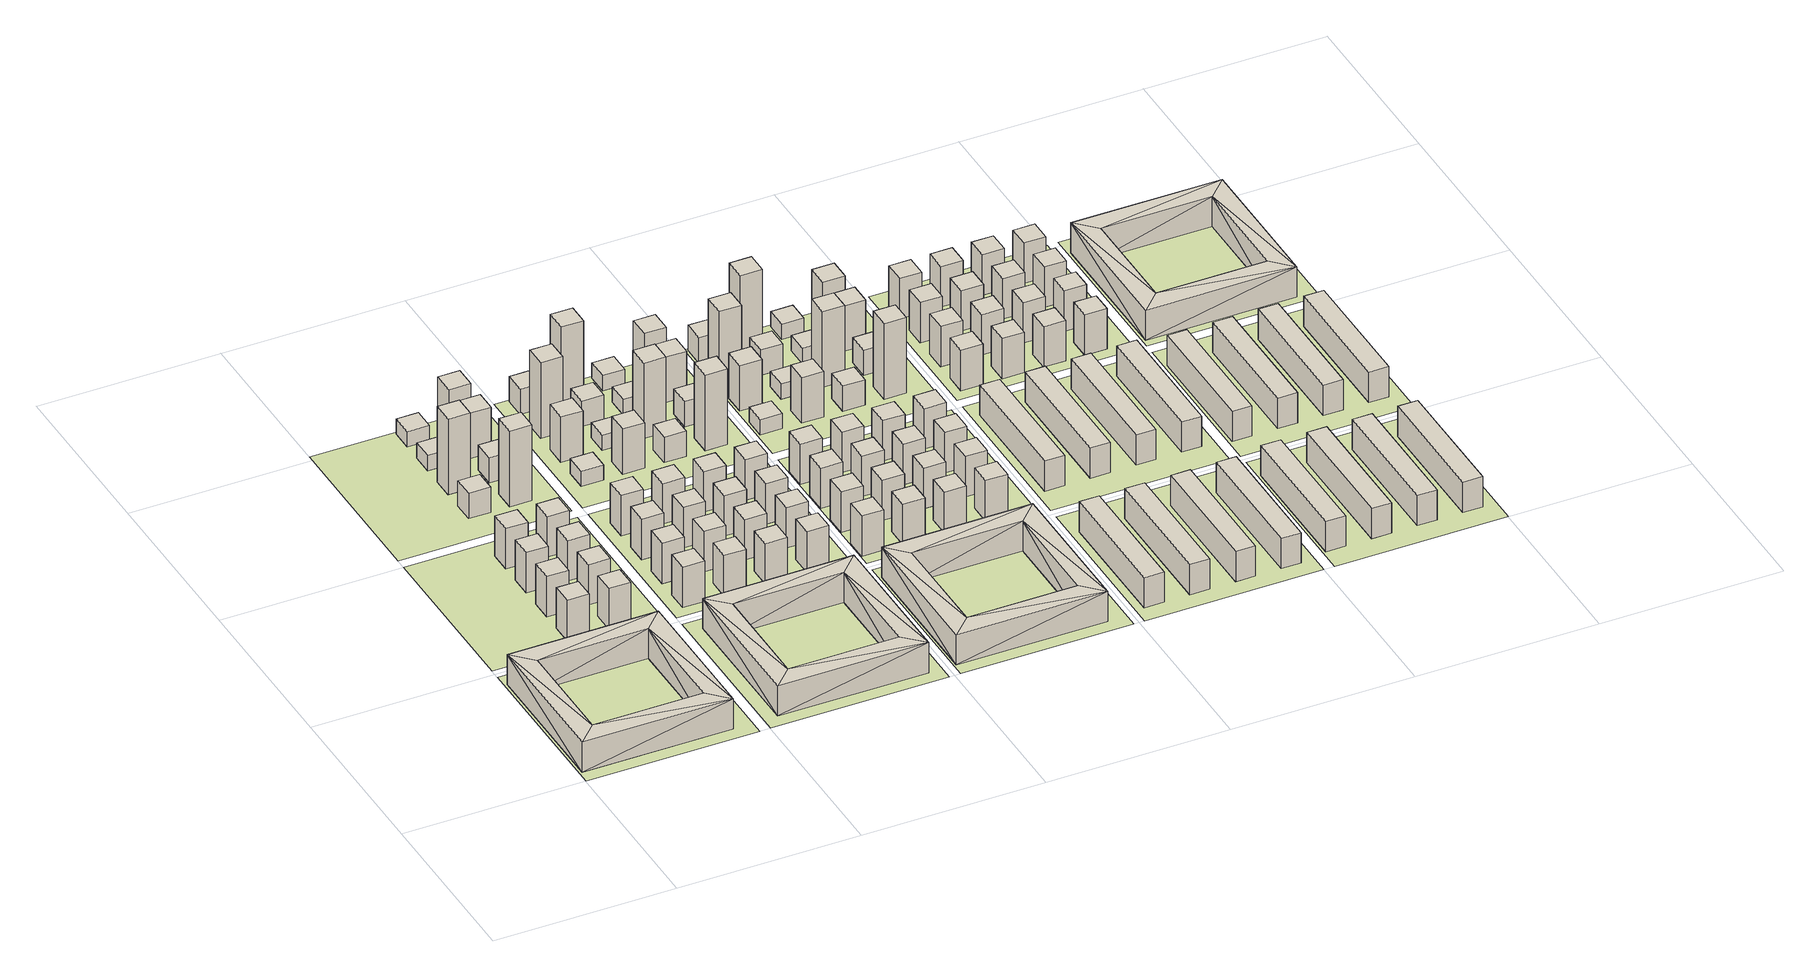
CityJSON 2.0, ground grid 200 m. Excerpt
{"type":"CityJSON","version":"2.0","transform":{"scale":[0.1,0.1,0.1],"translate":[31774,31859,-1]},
"CityObjects":{
"building1":{"type":"Building","geometry":[{"type":"Solid","lod":"1","boundaries":[[[[0,1,2]],[[3,2,1]],[[3,1,4]],[[5,3,4]],[[5,6,3]],[[5,7,6]],[[0,2,7]],[[5,0,7]],[[0,5,8]],[[8,5,9]],[[5,4,10]],[[5,10,9]],[[10,11,9]],[[10,12,11]],[[10,13,12]],[[13,8,12]],[[12,8,14]],[[15,14,8]],[[11,15,9]],[[9,15,8]],[[8,1,0]],[[8,13,1]],[[13,10,1]],[[1,10,4]],[[2,3,12]],[[12,3,11]],[[15,11,3]],[[14,15,7]],[[7,15,6]],[[15,3,6]],[[7,2,12]],[[7,12,14]]]]}]},
"building2":{"type":"Building","geometry":[{"type":"Solid","lod":"1","boundaries":[[[[16,17,18,19]],[[18,17,20,21]],[[22,23,16,19]],[[16,23,20,17]],[[22,21,20,23]],[[22,19,18,21]]]]}]},
"building3":{"type":"Building","geometry":[{"type":"Solid","lod":"1","boundaries":[[[[24,25,26,27]],[[28,29,26,25]],[[30,31,24,27]],[[24,31,28,25]],[[28,31,30,29]],[[30,27,26,29]]]]}]},
"building4":{"type":"Building","geometry":[{"type":"Solid","lod":"1","boundaries":[[[[32,33,34,35]],[[36,37,34,33]],[[38,39,32,35]],[[32,39,36,33]],[[36,39,38,37]],[[38,35,34,37]]]]}]},
"building5":{"type":"Building","geometry":[{"type":"Solid","lod":"1","boundaries":[[[[40,41,42,43]],[[44,45,42,41]],[[46,47,40,43]],[[40,47,44,41]],[[44,47,46,45]],[[46,43,42,45]]]]}]},
"building6":{"type":"Building","geometry":[{"type":"Solid","lod":"1","boundaries":[[[[48,49,50,51]],[[52,53,50,49]],[[54,55,48,51]],[[48,55,52,49]],[[52,55,54,53]],[[54,51,50,53]]]]}]},
"building7":{"type":"Building","geometry":[{"type":"Solid","lod":"1","boundaries":[[[[56,57,58,59]],[[58,57,60,61]],[[62,63,56,59]],[[56,63,60,57]],[[62,61,60,63]],[[62,59,58,61]]]]}]},
"building8":{"type":"Building","geometry":[{"type":"Solid","lod":"1","boundaries":[[[[64,65,66,67]],[[66,65,68,69]],[[70,71,64,67]],[[64,71,68,65]],[[70,69,68,71]],[[70,67,66,69]]]]}]},
"building9":{"type":"Building","geometry":[{"type":"Solid","lod":"1","boundaries":[[[[72,73,74,75]],[[74,73,76,77]],[[78,79,72,75]],[[72,79,76,73]],[[78,77,76,79]],[[78,75,74,77]]]]}]},
"building10":{"type":"Building","geometry":[{"type":"Solid","lod":"1","boundaries":[[[[80,81,82,83]],[[82,81,84,85]],[[86,87,80,83]],[[80,87,84,81]],[[86,85,84,87]],[[86,83,82,85]]]]}]},
"building11":{"type":"Building","geometry":[{"type":"Solid","lod":"1","boundaries":[[[[88,89,90,91]],[[92,93,90,89]],[[94,95,88,91]],[[88,95,92,89]],[[92,95,94,93]],[[94,91,90,93]]]]}]},
"building12":{"type":"Building","geometry":[{"type":"Solid","lod":"1","boundaries":[[[[96,97,98,99]],[[100,101,98,97]],[[102,103,96,99]],[[96,103,100,97]],[[100,103,102,101]],[[102,99,98,101]]]]}]},
"building13":{"type":"Building","geometry":[{"type":"Solid","lod":"1","boundaries":[[[[104,105,106,107]],[[108,109,106,105]],[[110,111,104,107]],[[104,111,108,105]],[[108,111,110,109]],[[110,107,106,109]]]]}]},
"building14":{"type":"Building","geometry":[{"type":"Solid","lod":"1","boundaries":[[[[112,113,114,115]],[[116,117,114,113]],[[118,119,112,115]],[[112,119,116,113]],[[116,119,118,117]],[[118,115,114,117]]]]}]},
"building15":{"type":"Building","geometry":[{"type":"Solid","lod":"1","boundaries":[[[[120,121,122,123]],[[124,125,122,121]],[[126,127,120,123]],[[120,127,124,121]],[[124,127,126,125]],[[126,123,122,125]]]]}]},
"building16":{"type":"Building","geometry":[{"type":"Solid","lod":"1","boundaries":[[[[128,129,130,131]],[[130,129,132,133]],[[134,135,128,131]],[[128,135,132,129]],[[134,133,132,135]],[[134,131,130,133]]]]}]},
"building17":{"type":"Building","geometry":[{"type":"Solid","lod":"1","boundaries":[[[[136,137,138,139]],[[138,137,140,141]],[[142,143,136,139]],[[136,143,140,137]],[[142,141,140,143]],[[142,139,138,141]]]]}]},
"building18":{"type":"Building","geometry":[{"type":"Solid","lod":"1","boundaries":[[[[144,145,146,147]],[[146,145,148,149]],[[150,151,144,147]],[[144,151,148,145]],[[150,149,148,151]],[[150,147,146,149]]]]}]},
"building19":{"type":"Building","geometry":[{"type":"Solid","lod":"1","boundaries":[[[[152,153,154,155]],[[156,157,154,153]],[[158,159,152,155]],[[152,159,156,153]],[[156,159,158,157]],[[158,155,154,157]]]]}]},
"building20":{"type":"Building","geometry":[{"type":"Solid","lod":"1","boundaries":[[[[160,161,162]],[[163,162,161]],[[164,163,161]],[[165,163,164]],[[165,166,163]],[[165,167,166]],[[167,160,162]],[[165,160,167]],[[160,165,168]],[[168,165,169]],[[165,164,170]],[[165,170,169]],[[170,171,169]],[[170,172,171]],[[170,173,172]],[[172,173,168]],[[172,168,174]],[[175,174,168]],[[171,175,169]],[[169,175,168]],[[168,161,160]],[[168,173,161]],[[173,170,161]],[[161,170,164]],[[162,163,172]],[[172,163,171]],[[175,171,163]],[[174,175,167]],[[167,175,166]],[[175,163,166]],[[167,162,172]],[[167,172,174]]]]}]},
"building21":{"type":"Building","geometry":[{"type":"Solid","lod":"1","boundaries":[[[[176,177,178,179]],[[178,177,180,181]],[[182,183,176,179]],[[176,183,180,177]],[[182,181,180,183]],[[182,179,178,181]]]]}]},
"building22":{"type":"Building","geometry":[{"type":"Solid","lod":"1","boundaries":[[[[184,185,186,187]],[[186,185,188,189]],[[190,191,184,187]],[[184,191,188,185]],[[190,189,188,191]],[[190,187,186,189]]]]}]},
"building23":{"type":"Building","geometry":[{"type":"Solid","lod":"1","boundaries":[[[[192,193,194,195]],[[194,193,196,197]],[[198,199,192,195]],[[192,199,196,193]],[[198,197,196,199]],[[198,195,194,197]]]]}]},
"building24":{"type":"Building","geometry":[{"type":"Solid","lod":"1","boundaries":[[[[200,201,202,203]],[[204,205,202,201]],[[206,207,200,203]],[[200,207,204,201]],[[204,207,206,205]],[[206,203,202,205]]]]}]},
"building25":{"type":"Building","geometry":[{"type":"Solid","lod":"1","boundaries":[[[[208,209,210,211]],[[212,213,210,209]],[[214,215,208,211]],[[208,215,212,209]],[[212,215,214,213]],[[214,211,210,213]]]]}]},
"building26":{"type":"Building","geometry":[{"type":"Solid","lod":"1","boundaries":[[[[216,217,218,219]],[[218,217,220,221]],[[222,223,216,219]],[[216,223,220,217]],[[222,221,220,223]],[[222,219,218,221]]]]}]},
"building27":{"type":"Building","geometry":[{"type":"Solid","lod":"1","boundaries":[[[[224,225,226,227]],[[226,225,228,229]],[[230,231,224,227]],[[224,231,228,225]],[[230,229,228,231]],[[230,227,226,229]]]]}]},
"building28":{"type":"Building","geometry":[{"type":"Solid","lod":"1","boundaries":[[[[232,233,234,235]],[[236,237,234,233]],[[238,239,232,235]],[[232,239,236,233]],[[236,239,238,237]],[[238,235,234,237]]]]}]},
"building29":{"type":"Building","geometry":[{"type":"Solid","lod":"1","boundaries":[[[[240,241,242,243]],[[242,241,244,245]],[[246,247,240,243]],[[240,247,244,241]],[[246,245,244,247]],[[246,243,242,245]]]]}]},
"building30":{"type":"Building","geometry":[{"type":"Solid","lod":"1","boundaries":[[[[248,249,250,251]],[[252,253,250,249]],[[254,255,248,251]],[[248,255,252,249]],[[252,255,254,253]],[[254,251,250,253]]]]}]},
"building31":{"type":"Building","geometry":[{"type":"Solid","lod":"1","boundaries":[[[[256,257,258,259]],[[260,261,258,257]],[[262,263,256,259]],[[256,263,260,257]],[[260,263,262,261]],[[262,259,258,261]]]]}]},
"building32":{"type":"Building","geometry":[{"type":"Solid","lod":"1","boundaries":[[[[264,265,266,267]],[[266,265,268,269]],[[270,271,264,267]],[[264,271,268,265]],[[270,269,268,271]],[[270,267,266,269]]]]}]},
"building33":{"type":"Building","geometry":[{"type":"Solid","lod":"1","boundaries":[[[[272,273,274,275]],[[274,273,276,277]],[[278,279,272,275]],[[272,279,276,273]],[[278,277,276,279]],[[278,275,274,277]]]]}]},
"building34":{"type":"Building","geometry":[{"type":"Solid","lod":"1","boundaries":[[[[280,281,282,283]],[[284,285,282,281]],[[286,287,280,283]],[[280,287,284,281]],[[284,287,286,285]],[[286,283,282,285]]]]}]},
"building35":{"type":"Building","geometry":[{"type":"Solid","lod":"1","boundaries":[[[[288,289,290,291]],[[292,293,290,289]],[[294,295,288,291]],[[288,295,292,289]],[[292,295,294,293]],[[294,291,290,293]]]]}]},
"building36":{"type":"Building","geometry":[{"type":"Solid","lod":"1","boundaries":[[[[296,297,298,299]],[[300,301,298,297]],[[302,303,296,299]],[[296,303,300,297]],[[300,303,302,301]],[[302,299,298,301]]]]}]},
"building37":{"type":"Building","geometry":[{"type":"Solid","lod":"1","boundaries":[[[[304,305,306,307]],[[308,309,306,305]],[[310,311,304,307]],[[304,311,308,305]],[[308,311,310,309]],[[310,307,306,309]]]]}]},
"building38":{"type":"Building","geometry":[{"type":"Solid","lod":"1","boundaries":[[[[312,313,314,315]],[[314,313,316,317]],[[318,319,312,315]],[[312,319,316,313]],[[318,317,316,319]],[[318,315,314,317]]]]}]},
"building39":{"type":"Building","geometry":[{"type":"Solid","lod":"1","boundaries":[[[[320,321,322,323]],[[322,321,324,325]],[[326,327,320,323]],[[320,327,324,321]],[[326,325,324,327]],[[326,323,322,325]]]]}]},
"building40":{"type":"Building","geometry":[{"type":"Solid","lod":"1","boundaries":[[[[328,329,330,331]],[[332,333,330,329]],[[334,335,328,331]],[[328,335,332,329]],[[332,335,334,333]],[[334,331,330,333]]]]}]},
"building41":{"type":"Building","geometry":[{"type":"Solid","lod":"1","boundaries":[[[[336,337,338,339]],[[338,337,340,341]],[[342,343,336,339]],[[336,343,340,337]],[[342,341,340,343]],[[342,339,338,341]]]]}]},
"building42":{"type":"Building","geometry":[{"type":"Solid","lod":"1","boundaries":[[[[344,345,346,347]],[[346,345,348,349]],[[350,351,344,347]],[[344,351,348,345]],[[350,349,348,351]],[[350,347,346,349]]]]}]},
"building43":{"type":"Building","geometry":[{"type":"Solid","lod":"1","boundaries":[[[[352,353,354,355]],[[356,357,354,353]],[[358,359,352,355]],[[352,359,356,353]],[[356,359,358,357]],[[358,355,354,357]]]]}]},
"building44":{"type":"Building","geometry":[{"type":"Solid","lod":"1","boundaries":[[[[360,361,362,363]],[[362,361,364,365]],[[366,367,360,363]],[[360,367,364,361]],[[366,365,364,367]],[[366,363,362,365]]]]}]},
"building45":{"type":"Building","geometry":[{"type":"Solid","lod":"1","boundaries":[[[[368,369,370,371]],[[372,373,370,369]],[[374,375,368,371]],[[368,375,372,369]],[[372,375,374,373]],[[374,371,370,373]]]]}]},
"building46":{"type":"Building","geometry":[{"type":"Solid","lod":"1","boundaries":[[[[376,377,378,379]],[[380,381,378,377]],[[382,383,376,379]],[[376,383,380,377]],[[380,383,382,381]],[[382,379,378,381]]]]}]},
"building47":{"type":"Building","geometry":[{"type":"Solid","lod":"1","boundaries":[[[[384,385,386,387]],[[388,389,386,385]],[[390,391,384,387]],[[384,391,388,385]],[[388,391,390,389]],[[390,387,386,389]]]]}]},
"building48":{"type":"Building","geometry":[{"type":"Solid","lod":"1","boundaries":[[[[392,393,394,395]],[[396,397,394,393]],[[398,399,392,395]],[[392,399,396,393]],[[396,399,398,397]],[[398,395,394,397]]]]}]},
"building49":{"type":"Building","geometry":[{"type":"Solid","lod":"1","boundaries":[[[[400,401,402,403]],[[402,401,404,405]],[[406,407,400,403]],[[400,407,404,401]],[[406,405,404,407]],[[406,403,402,405]]]]}]},
"building50":{"type":"Building","geometry":[{"type":"Solid","lod":"1","boundaries":[[[[408,409,410,411]],[[410,409,412,413]],[[414,415,408,411]],[[408,415,412,409]],[[414,413,412,415]],[[414,411,410,413]]]]}]},
"building51":{"type":"Building","geometry":[{"type":"Solid","lod":"1","boundaries":[[[[416,417,418,419]],[[420,421,418,417]],[[422,423,416,419]],[[416,423,420,417]],[[420,423,422,421]],[[422,419,418,421]]]]}]},
"building52":{"type":"Building","geometry":[{"type":"Solid","lod":"1","boundaries":[[[[424,425,426]],[[427,426,425]],[[428,427,425]],[[429,427,428]],[[429,430,427]],[[429,431,430]],[[431,424,426]],[[429,424,431]],[[424,429,432]],[[432,429,433]],[[429,428,434]],[[429,434,433]],[[434,435,433]],[[434,436,435]],[[434,437,436]],[[436,437,432]],[[436,432,438]],[[439,438,432]],[[435,439,433]],[[433,439,432]],[[432,425,424]],[[432,437,425]],[[437,434,425]],[[425,434,428]],[[426,427,436]],[[436,427,435]],[[439,435,427]],[[438,439,431]],[[431,439,430]],[[439,427,430]],[[431,426,436]],[[431,436,438]]]]}]},
"building53":{"type":"Building","geometry":[{"type":"Solid","lod":"1","boundaries":[[[[440,441,442,443]],[[442,441,444,445]],[[446,447,440,443]],[[440,447,444,441]],[[446,445,444,447]],[[446,443,442,445]]]]}]},
"building54":{"type":"Building","geometry":[{"type":"Solid","lod":"1","boundaries":[[[[448,449,450,451]],[[450,449,452,453]],[[454,455,448,451]],[[448,455,452,449]],[[454,453,452,455]],[[454,451,450,453]]]]}]},
"building55":{"type":"Building","geometry":[{"type":"Solid","lod":"1","boundaries":[[[[456,457,458,459]],[[458,457,460,461]],[[462,463,456,459]],[[456,463,460,457]],[[462,461,460,463]],[[462,459,458,461]]]]}]},
"building56":{"type":"Building","geometry":[{"type":"Solid","lod":"1","boundaries":[[[[464,465,466,467]],[[466,465,468,469]],[[470,471,464,467]],[[464,471,468,465]],[[470,469,468,471]],[[470,467,466,469]]]]}]},
"building57":{"type":"Building","geometry":[{"type":"Solid","lod":"1","boundaries":[[[[472,473,474,475]],[[476,477,474,473]],[[478,479,472,475]],[[472,479,476,473]],[[476,479,478,477]],[[478,475,474,477]]]]}]},
"building58":{"type":"Building","geometry":[{"type":"Solid","lod":"1","boundaries":[[[[480,481,482,483]],[[484,485,482,481]],[[486,487,480,483]],[[480,487,484,481]],[[484,487,486,485]],[[486,483,482,485]]]]}]},
"building59":{"type":"Building","geometry":[{"type":"Solid","lod":"1","boundaries":[[[[488,489,490,491]],[[490,489,492,493]],[[494,495,488,491]],[[488,495,492,489]],[[494,493,492,495]],[[494,491,490,493]]]]}]},
"building60":{"type":"Building","geometry":[{"type":"Solid","lod":"1","boundaries":[[[[496,497,498,499]],[[498,497,500,501]],[[502,503,496,499]],[[496,503,500,497]],[[502,501,500,503]],[[502,499,498,501]]]]}]},
"building61":{"type":"Building","geometry":[{"type":"Solid","lod":"1","boundaries":[[[[504,505,506,507]],[[508,509,506,505]],[[510,511,504,507]],[[504,511,508,505]],[[508,511,510,509]],[[510,507,506,509]]]]}]},
"building62":{"type":"Building","geometry":[{"type":"Solid","lod":"1","boundaries":[[[[512,513,514,515]],[[514,513,516,517]],[[518,519,512,515]],[[512,519,516,513]],[[518,517,516,519]],[[518,515,514,517]]]]}]},
"building63":{"type":"Building","geometry":[{"type":"Solid","lod":"1","boundaries":[[[[520,521,522,523]],[[524,525,522,521]],[[526,527,520,523]],[[520,527,524,521]],[[524,527,526,525]],[[526,523,522,525]]]]}]},
"building64":{"type":"Building","geometry":[{"type":"Solid","lod":"1","boundaries":[[[[528,529,530,531]],[[532,533,530,529]],[[534,535,528,531]],[[528,535,532,529]],[[532,535,534,533]],[[534,531,530,533]]]]}]},
"building65":{"type":"Building","geometry":[{"type":"Solid","lod":"1","boundaries":[[[[536,537,538,539]],[[538,537,540,541]],[[542,543,536,539]],[[536,543,540,537]],[[542,541,540,543]],[[542,539,538,541]]]]}]},
"building66":{"type":"Building","geometry":[{"type":"Solid","lod":"1","boundaries":[[[[544,545,546,547]],[[546,545,548,549]],[[550,551,544,547]],[[544,551,548,545]],[[550,549,548,551]],[[550,547,546,549]]]]}]},
"building67":{"type":"Building","geometry":[{"type":"Solid","lod":"1","boundaries":[[[[552,553,554,555]],[[556,557,554,553]],[[558,559,552,555]],[[552,559,556,553]],[[556,559,558,557]],[[558,555,554,557]]]]}]},
"building68":{"type":"Building","geometry":[{"type":"Solid","lod":"1","boundaries":[[[[560,561,562,563]],[[564,565,562,561]],[[566,567,560,563]],[[560,567,564,561]],[[564,567,566,565]],[[566,563,562,565]]]]}]},
"building69":{"type":"Building","geometry":[{"type":"Solid","lod":"1","boundaries":[[[[568,569,570,571]],[[572,573,570,569]],[[574,575,568,571]],[[568,575,572,569]],[[572,575,574,573]],[[574,571,570,573]]]]}]},
"building70":{"type":"Building","geometry":[{"type":"Solid","lod":"1","boundaries":[[[[576,577,578,579]],[[580,581,578,577]],[[582,583,576,579]],[[576,583,580,577]],[[580,583,582,581]],[[582,579,578,581]]]]}]},
"building71":{"type":"Building","geometry":[{"type":"Solid","lod":"1","boundaries":[[[[584,585,586,587]],[[586,585,588,589]],[[590,591,584,587]],[[584,591,588,585]],[[590,589,588,591]],[[590,587,586,589]]]]}]},
"building72":{"type":"Building","geometry":[{"type":"Solid","lod":"1","boundaries":[[[[592,593,594,595]],[[594,593,596,597]],[[598,599,592,595]],[[592,599,596,593]],[[598,597,596,599]],[[598,595,594,597]]]]}]},
"building73":{"type":"Building","geometry":[{"type":"Solid","lod":"1","boundaries":[[[[600,601,602,603]],[[604,605,602,601]],[[606,607,600,603]],[[600,607,604,601]],[[604,607,606,605]],[[606,603,602,605]]]]}]},
"building74":{"type":"Building","geometry":[{"type":"Solid","lod":"1","boundaries":[[[[608,609,610,611]],[[610,609,612,613]],[[614,615,608,611]],[[608,615,612,609]],[[614,613,612,615]],[[614,611,610,613]]]]}]},
"building75":{"type":"Building","geometry":[{"type":"Solid","lod":"1","boundaries":[[[[616,617,618,619]],[[618,617,620,621]],[[622,623,616,619]],[[616,623,620,617]],[[622,621,620,623]],[[622,619,618,621]]]]}]},
"building76":{"type":"Building","geometry":[{"type":"Solid","lod":"1","boundaries":[[[[624,625,626,627]],[[626,628,629,627]],[[630,625,624,631]],[[626,625,630,628]],[[630,631,629,628]],[[624,627,629,631]]]]}]},
"building77":{"type":"Building","geometry":[{"type":"Solid","lod":"1","boundaries":[[[[632,633,634,635]],[[636,637,634,633]],[[638,639,632,635]],[[632,639,636,633]],[[636,639,638,637]],[[638,635,634,637]]]]}]},
"building78":{"type":"Building","geometry":[{"type":"Solid","lod":"1","boundaries":[[[[640,641,642,643]],[[642,641,644,645]],[[646,647,640,643]],[[640,647,644,641]],[[646,645,644,647]],[[646,643,642,645]]]]}]},
"building79":{"type":"Building","geometry":[{"type":"Solid","lod":"1","boundaries":[[[[648,649,650,651]],[[652,653,650,649]],[[654,655,648,651]],[[648,655,652,649]],[[652,655,654,653]],[[654,651,650,653]]]]}]},
"building80":{"type":"Building","geometry":[{"type":"Solid","lod":"1","boundaries":[[[[656,657,658,659]],[[660,661,658,657]],[[662,663,656,659]],[[656,663,660,657]],[[660,663,662,661]],[[662,659,658,661]]]]}]},
"building81":{"type":"Building","geometry":[{"type":"Solid","lod":"1","boundaries":[[[[664,665,666,667]],[[668,669,666,665]],[[670,671,664,667]],[[664,671,668,665]],[[668,671,670,669]],[[670,667,666,669]]]]}]},
"building82":{"type":"Building","geometry":[{"type":"Solid","lod":"1","boundaries":[[[[672,673,674,675]],[[672,675,676,677]],[[674,673,678,679]],[[674,679,676,675]],[[678,677,676,679]],[[678,673,672,677]]]]}]},
"building83":{"type":"Building","geometry":[{"type":"Solid","lod":"1","boundaries":[[[[680,681,682,683]],[[682,681,684,685]],[[686,687,680,683]],[[680,687,684,681]],[[686,685,684,687]],[[686,683,682,685]]]]}]},
"building84":{"type":"Building","geometry":[{"type":"Solid","lod":"1","boundaries":[[[[688,689,690,691]],[[690,692,693,691]],[[694,689,688,695]],[[690,689,694,692]],[[694,695,693,692]],[[688,691,693,695]]]]}]},
"building85":{"type":"Building","geometry":[{"type":"Solid","lod":"1","boundaries":[[[[696,697,698,699]],[[698,697,700,701]],[[702,703,696,699]],[[696,703,700,697]],[[702,701,700,703]],[[702,699,698,701]]]]}]},
"building86":{"type":"Building","geometry":[{"type":"Solid","lod":"1","boundaries":[[[[704,705,706,707]],[[706,705,708,709]],[[710,711,704,707]],[[704,711,708,705]],[[710,709,708,711]],[[710,707,706,709]]]]}]},
"building87":{"type":"Building","geometry":[{"type":"Solid","lod":"1","boundaries":[[[[712,713,714,715]],[[712,715,716,717]],[[714,713,718,719]],[[714,719,716,715]],[[718,717,716,719]],[[718,713,712,717]]]]}]},
"building88":{"type":"Building","geometry":[{"type":"Solid","lod":"1","boundaries":[[[[720,721,722,723]],[[724,725,722,721]],[[726,727,720,723]],[[720,727,724,721]],[[724,727,726,725]],[[726,723,722,725]]]]}]},
"building89":{"type":"Building","geometry":[{"type":"Solid","lod":"1","boundaries":[[[[728,729,730,731]],[[728,731,732,733]],[[730,729,734,735]],[[730,735,732,731]],[[734,733,732,735]],[[734,729,728,733]]]]}]},
"building90":{"type":"Building","geometry":[{"type":"Solid","lod":"1","boundaries":[[[[736,737,738,739]],[[738,737,740,741]],[[742,743,736,739]],[[736,743,740,737]],[[742,741,740,743]],[[742,739,738,741]]]]}]},
"building91":{"type":"Building","geometry":[{"type":"Solid","lod":"1","boundaries":[[[[744,745,746,747]],[[748,749,746,745]],[[750,751,744,747]],[[744,751,748,745]],[[748,751,750,749]],[[750,747,746,749]]]]}]},
"building92":{"type":"Building","geometry":[{"type":"Solid","lod":"1","boundaries":[[[[752,753,754,755]],[[754,753,756,757]],[[758,759,752,755]],[[752,759,756,753]],[[758,757,756,759]],[[758,755,754,757]]]]}]},
"building93":{"type":"Building","geometry":[{"type":"Solid","lod":"1","boundaries":[[[[760,761,762,763]],[[762,764,765,763]],[[766,761,760,767]],[[762,761,766,764]],[[766,767,765,764]],[[760,763,765,767]]]]}]},
"building94":{"type":"Building","geometry":[{"type":"Solid","lod":"1","boundaries":[[[[768,769,770,771]],[[770,769,772,773]],[[774,775,768,771]],[[768,775,772,769]],[[774,773,772,775]],[[774,771,770,773]]]]}]},
"building95":{"type":"Building","geometry":[{"type":"Solid","lod":"1","boundaries":[[[[776,777,778,779]],[[776,779,780,781]],[[778,777,782,783]],[[778,783,780,779]],[[782,781,780,783]],[[782,777,776,781]]]]}]},
"building96":{"type":"Building","geometry":[{"type":"Solid","lod":"1","boundaries":[[[[784,785,786,787]],[[788,789,786,785]],[[790,791,784,787]],[[784,791,788,785]],[[788,791,790,789]],[[790,787,786,789]]]]}]},
"building97":{"type":"Building","geometry":[{"type":"Solid","lod":"1","boundaries":[[[[792,793,794,795]],[[794,793,796,797]],[[798,799,792,795]],[[792,799,796,793]],[[798,797,796,799]],[[798,795,794,797]]]]}]},
"building98":{"type":"Building","geometry":[{"type":"Solid","lod":"1","boundaries":[[[[800,801,802,803]],[[804,805,802,801]],[[806,807,800,803]],[[800,807,804,801]],[[804,807,806,805]],[[806,803,802,805]]]]}]},
"building99":{"type":"Building","geometry":[{"type":"Solid","lod":"1","boundaries":[[[[808,809,810,811]],[[810,809,812,813]],[[814,815,808,811]],[[808,815,812,809]],[[814,813,812,815]],[[814,811,810,813]]]]}]},
"building100":{"type":"Building","geometry":[{"type":"Solid","lod":"1","boundaries":[[[[816,817,818,819]],[[818,820,821,819]],[[822,817,816,823]],[[818,817,822,820]],[[822,823,821,820]],[[816,819,821,823]]]]}]},
"building101":{"type":"Building","geometry":[{"type":"Solid","lod":"1","boundaries":[[[[824,825,826,827]],[[828,829,826,825]],[[830,831,824,827]],[[824,831,828,825]],[[828,831,830,829]],[[830,827,826,829]]]]}]},
"building102":{"type":"Building","geometry":[{"type":"Solid","lod":"1","boundaries":[[[[832,833,834,835]],[[834,836,837,835]],[[838,833,832,839]],[[834,833,838,836]],[[838,839,837,836]],[[832,835,837,839]]]]}]},
"building103":{"type":"Building","geometry":[{"type":"Solid","lod":"1","boundaries":[[[[840,841,842,843]],[[844,845,842,841]],[[846,847,840,843]],[[840,847,844,841]],[[844,847,846,845]],[[846,843,842,845]]]]}]},
"building104":{"type":"Building","geometry":[{"type":"Solid","lod":"1","boundaries":[[[[848,849,850,851]],[[852,853,850,849]],[[854,855,848,851]],[[848,855,852,849]],[[852,855,854,853]],[[854,851,850,853]]]]}]},
"building105":{"type":"Building","geometry":[{"type":"Solid","lod":"1","boundaries":[[[[856,857,858,859]],[[860,861,858,857]],[[862,863,856,859]],[[856,863,860,857]],[[860,863,862,861]],[[862,859,858,861]]]]}]},
"building106":{"type":"Building","geometry":[{"type":"Solid","lod":"1","boundaries":[[[[864,865,866,867]],[[864,867,868,869]],[[866,865,870,871]],[[866,871,868,867]],[[870,869,868,871]],[[870,865,864,869]]]]}]},
"building107":{"type":"Building","geometry":[{"type":"Solid","lod":"1","boundaries":[[[[872,873,874,875]],[[874,873,876,877]],[[878,879,872,875]],[[872,879,876,873]],[[878,877,876,879]],[[878,875,874,877]]]]}]},
"building108":{"type":"Building","geometry":[{"type":"Solid","lod":"1","boundaries":[[[[880,881,882,883]],[[882,884,885,883]],[[886,881,880,887]],[[882,881,886,884]],[[886,887,885,884]],[[880,883,885,887]]]]}]},
"building109":{"type":"Building","geometry":[{"type":"Solid","lod":"1","boundaries":[[[[888,889,890,891]],[[890,889,892,893]],[[894,895,888,891]],[[888,895,892,889]],[[894,893,892,895]],[[894,891,890,893]]]]}]},
"building110":{"type":"Building","geometry":[{"type":"Solid","lod":"1","boundaries":[[[[896,897,898,899]],[[898,897,900,901]],[[902,903,896,899]],[[896,903,900,897]],[[902,901,900,903]],[[902,899,898,901]]]]}]},
"building111":{"type":"Building","geometry":[{"type":"Solid","lod":"1","boundaries":[[[[904,905,906,907]],[[904,907,908,909]],[[906,905,910,911]],[[906,911,908,907]],[[910,909,908,911]],[[910,905,904,909]]]]}]},
"building112":{"type":"Building","geometry":[{"type":"Solid","lod":"1","boundaries":[[[[912,913,914,915]],[[912,915,916,917]],[[914,913,918,919]],[[914,919,916,915]],[[918,917,916,919]],[[918,913,912,917]]]]}]},
"building113":{"type":"Building","geometry":[{"type":"Solid","lod":"1","boundaries":[[[[920,921,922,923]],[[922,924,925,923]],[[926,921,920,927]],[[922,921,926,924]],[[926,927,925,924]],[[920,923,925,927]]]]}]},
"building114":{"type":"Building","geometry":[{"type":"Solid","lod":"1","boundaries":[[[[928,929,930,931]],[[928,931,932,933]],[[930,929,934,935]],[[930,935,932,931]],[[934,933,932,935]],[[934,929,928,933]]]]}]},
"building115":{"type":"Building","geometry":[{"type":"Solid","lod":"1","boundaries":[[[[936,937,938]],[[939,938,937]],[[940,939,937]],[[941,939,940]],[[941,942,939]],[[941,943,942]],[[943,936,938]],[[941,936,943]],[[936,941,944]],[[944,941,945]],[[941,940,946]],[[941,946,945]],[[946,947,945]],[[946,948,947]],[[946,949,948]],[[948,949,944]],[[948,944,950]],[[951,950,944]],[[947,951,945]],[[945,951,944]],[[944,937,936]],[[944,949,937]],[[949,946,937]],[[937,946,940]],[[938,939,948]],[[948,939,947]],[[951,947,939]],[[950,951,943]],[[943,951,942]],[[951,939,942]],[[943,938,948]],[[943,948,950]]]]}]},
"building116":{"type":"Building","geometry":[{"type":"Solid","lod":"1","boundaries":[[[[952,953,954,955]],[[954,956,957,955]],[[958,953,952,959]],[[954,953,958,956]],[[958,959,957,956]],[[952,955,957,959]]]]}]},
"landuse1":{"type":"LandUse","geometry":[{"type":"MultiSurface","lod":"1","boundaries":[[[960,961,962,963]]]}]},
"landuse2":{"type":"LandUse","geometry":[{"type":"MultiSurface","lod":"1","boundaries":[[[964,965,966,967]]]}]},
"landuse3":{"type":"LandUse","geometry":[{"type":"MultiSurface","lod":"1","boundaries":[[[968,969,970,971]]]}]},
"landuse4":{"type":"LandUse","geometry":[{"type":"MultiSurface","lod":"1","boundaries":[[[972,973,974,975]]]}]},
"landuse5":{"type":"LandUse","geometry":[{"type":"MultiSurface","lod":"1","boundaries":[[[976,977,978,979]]]}]},
"landuse6":{"type":"LandUse","geometry":[{"type":"MultiSurface","lod":"1","boundaries":[[[980,981,982,983]]]}]},
"landuse7":{"type":"LandUse","geometry":[{"type":"MultiSurface","lod":"1","boundaries":[[[984,985,986,987]]]}]},
"landuse8":{"type":"LandUse","geometry":[{"type":"MultiSurface","lod":"1","boundaries":[[[988,989,990,991]]]}]},
"landuse9":{"type":"LandUse","geometry":[{"type":"MultiSurface","lod":"1","boundaries":[[[992,993,994,995]]]}]},
"landuse10":{"type":"LandUse","geometry":[{"type":"MultiSurface","lod":"1","boundaries":[[[996,997,998,999]]]}]},
"landuse11":{"type":"LandUse","geometry":[{"type":"MultiSurface","lod":"1","boundaries":[[[1000,1001,1002,1003]]]}]},
"landuse12":{"type":"LandUse","geometry":[{"type":"MultiSurface","lod":"1","boundaries":[[[1004,1005,1006,1007]]]}]},
"landuse13":{"type":"LandUse","attributes":{"name":"luse0"},"geometry":[{"type":"MultiSurface","lod":"1","boundaries":[[[1008,1009,1010,1011]]]}]},
"landuse14":{"type":"LandUse","geometry":[{"type":"MultiSurface","lod":"1","boundaries":[[[1012,1013,1014,1015]]]}]},
"landuse15":{"type":"LandUse","geometry":[{"type":"MultiSurface","lod":"1","boundaries":[[[1016,1017,1018,1019]]]}]}
},
"vertices":[
[1675,152,10],[35,152,10],[251,367,10],[251,1576,10],[35,1792,10],[1675,1792,10],[1459,1576,10],[1459,367,10],[1675,152,370],[1675,1792,370],[35,1792,370],[251,1576,370],[251,367,370],[35,152,370],[1459,367,370],[1459,1576,370],
[883,2432,490],[883,2432,10],[883,2192,10],[883,2192,490],[1123,2432,10],[1123,2192,10],[1123,2192,490],[1123,2432,490],
[883,2880,490],[883,2880,10],[883,2640,10],[883,2640,490],[1123,2880,10],[1123,2640,10],[1123,2640,490],[1123,2880,490],
[883,3328,490],[883,3328,10],[883,3088,10],[883,3088,490],[1123,3328,10],[1123,3088,10],[1123,3088,490],[1123,3328,490],
[883,3776,490],[883,3776,10],[883,3536,10],[883,3536,490],[1123,3776,10],[1123,3536,10],[1123,3536,490],[1123,3776,490],
[1331,2432,490],[1331,2432,10],[1331,2192,10],[1331,2192,490],[1571,2432,10],[1571,2192,10],[1571,2192,490],[1571,2432,490],
[1331,2880,490],[1331,2880,10],[1331,2640,10],[1331,2640,490],[1571,2880,10],[1571,2640,10],[1571,2640,490],[1571,2880,490],
[1331,3328,490],[1331,3328,10],[1331,3088,10],[1331,3088,490],[1571,3328,10],[1571,3088,10],[1571,3088,490],[1571,3328,490],
[931,4692,310],[931,4692,10],[931,4452,10],[931,4452,310],[1171,4692,10],[1171,4452,10],[1171,4452,310],[1171,4692,310],
[1331,3776,490],[1331,3776,10],[1331,3536,10],[1331,3536,490],[1571,3776,10],[1571,3536,10],[1571,3536,490],[1571,3776,490],
[931,5140,910],[931,5140,10],[931,4900,10],[931,4900,910],[1171,5140,10],[1171,4900,10],[1171,4900,910],[1171,5140,910],
[931,5588,190],[931,5588,10],[931,5348,10],[931,5348,190],[1171,5588,10],[1171,5348,10],[1171,5348,190],[1171,5588,190],
[931,6036,190],[931,6036,10],[931,5796,10],[931,5796,190],[1171,6036,10],[1171,5796,10],[1171,5796,190],[1171,6036,190],
[1379,4692,910],[1379,4692,10],[1379,4452,10],[1379,4452,910],[1619,4692,10],[1619,4452,10],[1619,4452,910],[1619,4692,910],
[2135,2432,490],[2135,2432,10],[2135,2192,10],[2135,2192,490],[2375,2432,10],[2375,2192,10],[2375,2192,490],[2375,2432,490],
[1379,5140,310],[1379,5140,10],[1379,4900,10],[1379,4900,310],[1619,5140,10],[1619,4900,10],[1619,4900,310],[1619,5140,310],
[2135,2880,490],[2135,2880,10],[2135,2640,10],[2135,2640,490],[2375,2880,10],[2375,2640,10],[2375,2640,490],[2375,2880,490],
[1379,5588,550],[1379,5588,10],[1379,5348,10],[1379,5348,550],[1619,5588,10],[1619,5348,10],[1619,5348,550],[1619,5588,550],
[2135,3328,490],[2135,3328,10],[2135,3088,10],[2135,3088,490],[2375,3328,10],[2375,3088,10],[2375,3088,490],[2375,3328,490],
[3795,152,10],[2155,152,10],[2371,367,10],[2371,1576,10],[2155,1792,10],[3795,1792,10],[3579,1576,10],[3579,367,10],[3795,152,370],[3795,1792,370],[2155,1792,370],[2371,1576,370],[2371,367,370],[2155,152,370],[3579,367,370],[3579,1576,370],
[1379,6036,550],[1379,6036,10],[1379,5796,10],[1379,5796,550],[1619,6036,10],[1619,5796,10],[1619,5796,550],[1619,6036,550],
[2135,3776,490],[2135,3776,10],[2135,3536,10],[2135,3536,490],[2375,3776,10],[2375,3536,10],[2375,3536,490],[2375,3776,490],
[2583,2432,490],[2583,2432,10],[2583,2192,10],[2583,2192,490],[2823,2432,10],[2823,2192,10],[2823,2192,490],[2823,2432,490],
[2583,2880,490],[2583,2880,10],[2583,2640,10],[2583,2640,490],[2823,2880,10],[2823,2640,10],[2823,2640,490],[2823,2880,490],
[2155,4692,190],[2155,4692,10],[2155,4452,10],[2155,4452,190],[2395,4692,10],[2395,4452,10],[2395,4452,190],[2395,4692,190],
[2583,3328,490],[2583,3328,10],[2583,3088,10],[2583,3088,490],[2823,3328,10],[2823,3088,10],[2823,3088,490],[2823,3328,490],
[2155,5140,550],[2155,5140,10],[2155,4900,10],[2155,4900,550],[2395,5140,10],[2395,4900,10],[2395,4900,550],[2395,5140,550],
[2583,3776,490],[2583,3776,10],[2583,3536,10],[2583,3536,490],[2823,3776,10],[2823,3536,10],[2823,3536,490],[2823,3776,490],
[3031,2432,490],[3031,2432,10],[3031,2192,10],[3031,2192,490],[3271,2432,10],[3271,2192,10],[3271,2192,490],[3271,2432,490],
[2155,5588,910],[2155,5588,10],[2155,5348,10],[2155,5348,910],[2395,5588,10],[2395,5348,10],[2395,5348,910],[2395,5588,910],
[3031,2880,490],[3031,2880,10],[3031,2640,10],[3031,2640,490],[3271,2880,10],[3271,2640,10],[3271,2640,490],[3271,2880,490],
[2155,6036,310],[2155,6036,10],[2155,5796,10],[2155,5796,310],[2395,6036,10],[2395,5796,10],[2395,5796,310],[2395,6036,310],
[2603,4692,550],[2603,4692,10],[2603,4452,10],[2603,4452,550],[2843,4692,10],[2843,4452,10],[2843,4452,550],[2843,4692,550],
[3031,3328,490],[3031,3328,10],[3031,3088,10],[3031,3088,490],[3271,3328,10],[3271,3088,10],[3271,3088,490],[3271,3328,490],
[2603,5140,190],[2603,5140,10],[2603,4900,10],[2603,4900,190],[2843,5140,10],[2843,4900,10],[2843,4900,190],[2843,5140,190],
[3031,3776,490],[3031,3776,10],[3031,3536,10],[3031,3536,490],[3271,3776,10],[3271,3536,10],[3271,3536,490],[3271,3776,490],
[3479,2432,490],[3479,2432,10],[3479,2192,10],[3479,2192,490],[3719,2432,10],[3719,2192,10],[3719,2192,490],[3719,2432,490],
[2603,5588,310],[2603,5588,10],[2603,5348,10],[2603,5348,310],[2843,5588,10],[2843,5348,10],[2843,5348,310],[2843,5588,310],
[3479,2880,490],[3479,2880,10],[3479,2640,10],[3479,2640,490],[3719,2880,10],[3719,2640,10],[3719,2640,490],[3719,2880,490],
[2603,6036,910],[2603,6036,10],[2603,5796,10],[2603,5796,910],[2843,6036,10],[2843,5796,10],[2843,5796,910],[2843,6036,910],
[3051,4692,310],[3051,4692,10],[3051,4452,10],[3051,4452,310],[3291,4692,10],[3291,4452,10],[3291,4452,310],[3291,4692,310],
[3479,3328,490],[3479,3328,10],[3479,3088,10],[3479,3088,490],[3719,3328,10],[3719,3088,10],[3719,3088,490],[3719,3328,490],
[3051,5140,910],[3051,5140,10],[3051,4900,10],[3051,4900,910],[3291,5140,10],[3291,4900,10],[3291,4900,910],[3291,5140,910],
[3479,3776,490],[3479,3776,10],[3479,3536,10],[3479,3536,490],[3719,3776,10],[3719,3536,10],[3719,3536,490],[3719,3776,490],
[3051,5588,190],[3051,5588,10],[3051,5348,10],[3051,5348,190],[3291,5588,10],[3291,5348,10],[3291,5348,190],[3291,5588,190],
[4075,2432,490],[4075,2432,10],[4075,2192,10],[4075,2192,490],[4315,2432,10],[4315,2192,10],[4315,2192,490],[4315,2432,490],
[3051,6036,190],[3051,6036,10],[3051,5796,10],[3051,5796,190],[3291,6036,10],[3291,5796,10],[3291,5796,190],[3291,6036,190],
[3499,4692,910],[3499,4692,10],[3499,4452,10],[3499,4452,910],[3739,4692,10],[3739,4452,10],[3739,4452,910],[3739,4692,910],
[4075,2880,490],[4075,2880,10],[4075,2640,10],[4075,2640,490],[4315,2880,10],[4315,2640,10],[4315,2640,490],[4315,2880,490],
[3499,5140,310],[3499,5140,10],[3499,4900,10],[3499,4900,310],[3739,5140,10],[3739,4900,10],[3739,4900,310],[3739,5140,310],
[4075,3328,490],[4075,3328,10],[4075,3088,10],[4075,3088,490],[4315,3328,10],[4315,3088,10],[4315,3088,490],[4315,3328,490],
[5735,152,10],[4095,152,10],[4311,367,10],[4311,1576,10],[4095,1792,10],[5735,1792,10],[5519,1576,10],[5519,367,10],[5735,152,370],[5735,1792,370],[4095,1792,370],[4311,1576,370],[4311,367,370],[4095,152,370],[5519,367,370],[5519,1576,370],
[3499,5588,550],[3499,5588,10],[3499,5348,10],[3499,5348,550],[3739,5588,10],[3739,5348,10],[3739,5348,550],[3739,5588,550],
[4075,3776,490],[4075,3776,10],[4075,3536,10],[4075,3536,490],[4315,3776,10],[4315,3536,10],[4315,3536,490],[4315,3776,490],
[4523,2432,490],[4523,2432,10],[4523,2192,10],[4523,2192,490],[4763,2432,10],[4763,2192,10],[4763,2192,490],[4763,2432,490],
[3499,6036,550],[3499,6036,10],[3499,5796,10],[3499,5796,550],[3739,6036,10],[3739,5796,10],[3739,5796,550],[3739,6036,550],
[4523,2880,490],[4523,2880,10],[4523,2640,10],[4523,2640,490],[4763,2880,10],[4763,2640,10],[4763,2640,490],[4763,2880,490],
[4095,4692,190],[4095,4692,10],[4095,4452,10],[4095,4452,190],[4335,4692,10],[4335,4452,10],[4335,4452,190],[4335,4692,190],
[4523,3328,490],[4523,3328,10],[4523,3088,10],[4523,3088,490],[4763,3328,10],[4763,3088,10],[4763,3088,490],[4763,3328,490],
[4095,5140,550],[4095,5140,10],[4095,4900,10],[4095,4900,550],[4335,5140,10],[4335,4900,10],[4335,4900,550],[4335,5140,550],
[4523,3776,490],[4523,3776,10],[4523,3536,10],[4523,3536,490],[4763,3776,10],[4763,3536,10],[4763,3536,490],[4763,3776,490],
[4971,2432,490],[4971,2432,10],[4971,2192,10],[4971,2192,490],[5211,2432,10],[5211,2192,10],[5211,2192,490],[5211,2432,490],
[4095,5588,910],[4095,5588,10],[4095,5348,10],[4095,5348,910],[4335,5588,10],[4335,5348,10],[4335,5348,910],[4335,5588,910],
[4971,2880,490],[4971,2880,10],[4971,2640,10],[4971,2640,490],[5211,2880,10],[5211,2640,10],[5211,2640,490],[5211,2880,490],
[4095,6036,310],[4095,6036,10],[4095,5796,10],[4095,5796,310],[4335,6036,10],[4335,5796,10],[4335,5796,310],[4335,6036,310],
[4543,4692,550],[4543,4692,10],[4543,4452,10],[4543,4452,550],[4783,4692,10],[4783,4452,10],[4783,4452,550],[4783,4692,550],
[4971,3328,490],[4971,3328,10],[4971,3088,10],[4971,3088,490],[5211,3328,10],[5211,3088,10],[5211,3088,490],[5211,3328,490],
[4543,5140,190],[4543,5140,10],[4543,4900,10],[4543,4900,190],[4783,5140,10],[4783,4900,10],[4783,4900,190],[4783,5140,190],
[4971,3776,490],[4971,3776,10],[4971,3536,10],[4971,3536,490],[5211,3776,10],[5211,3536,10],[5211,3536,490],[5211,3776,490],
[5419,2432,490],[5419,2432,10],[5419,2192,10],[5419,2192,490],[5659,2432,10],[5659,2192,10],[5659,2192,490],[5659,2432,490],
[4543,5588,310],[4543,5588,10],[4543,5348,10],[4543,5348,310],[4783,5588,10],[4783,5348,10],[4783,5348,310],[4783,5588,310],
[5419,2880,490],[5419,2880,10],[5419,2640,10],[5419,2640,490],[5659,2880,10],[5659,2640,10],[5659,2640,490],[5659,2880,490],
[4543,6036,910],[4543,6036,10],[4543,5796,10],[4543,5796,910],[4783,6036,10],[4783,5796,10],[4783,5796,910],[4783,6036,910],
[4991,4692,310],[4991,4692,10],[4991,4452,10],[4991,4452,310],[5231,4692,10],[5231,4452,10],[5231,4452,310],[5231,4692,310],
[5419,3328,490],[5419,3328,10],[5419,3088,10],[5419,3088,490],[5659,3328,10],[5659,3088,10],[5659,3088,490],[5659,3328,490],
[6155,199,370],[6155,1624,370],[6155,1624,10],[6155,199,10],[6371,1624,10],[6371,199,10],[6371,1624,370],[6371,199,370],
[4991,5140,910],[4991,5140,10],[4991,4900,10],[4991,4900,910],[5231,5140,10],[5231,4900,10],[5231,4900,910],[5231,5140,910],
[5419,3776,490],[5419,3776,10],[5419,3536,10],[5419,3536,490],[5659,3776,10],[5659,3536,10],[5659,3536,490],[5659,3776,490],
[4991,5588,190],[4991,5588,10],[4991,5348,10],[4991,5348,190],[5231,5588,10],[5231,5348,10],[5231,5348,190],[5231,5588,190],
[4991,6036,190],[4991,6036,10],[4991,5796,10],[4991,5796,190],[5231,6036,10],[5231,5796,10],[5231,5796,190],[5231,6036,190],
[5439,4692,910],[5439,4692,10],[5439,4452,10],[5439,4452,910],[5679,4692,10],[5679,4452,10],[5679,4452,910],[5679,4692,910],
[6650,199,10],[6650,199,370],[6650,1624,370],[6650,1624,10],[6866,1624,10],[6866,199,10],[6866,199,370],[6866,1624,370],
[5439,5140,310],[5439,5140,10],[5439,4900,10],[5439,4900,310],[5679,5140,10],[5679,4900,10],[5679,4900,310],[5679,5140,310],
[6155,2379,370],[6155,3804,370],[6155,3804,10],[6155,2379,10],[6371,3804,10],[6371,2379,10],[6371,3804,370],[6371,2379,370],
[5439,5588,550],[5439,5588,10],[5439,5348,10],[5439,5348,550],[5679,5588,10],[5679,5348,10],[5679,5348,550],[5679,5588,550],
[5439,6036,550],[5439,6036,10],[5439,5796,10],[5439,5796,550],[5679,6036,10],[5679,5796,10],[5679,5796,550],[5679,6036,550],
[7145,199,10],[7145,199,370],[7145,1624,370],[7145,1624,10],[7360,1624,10],[7360,199,10],[7360,199,370],[7360,1624,370],
[6172,4492,490],[6172,4492,10],[6172,4252,10],[6172,4252,490],[6412,4492,10],[6412,4252,10],[6412,4252,490],[6412,4492,490],
[6650,2379,10],[6650,2379,370],[6650,3804,370],[6650,3804,10],[6866,3804,10],[6866,2379,10],[6866,2379,370],[6866,3804,370],
[6172,4940,490],[6172,4940,10],[6172,4700,10],[6172,4700,490],[6412,4940,10],[6412,4700,10],[6412,4700,490],[6412,4940,490],
[6172,5388,490],[6172,5388,10],[6172,5148,10],[6172,5148,490],[6412,5388,10],[6412,5148,10],[6412,5148,490],[6412,5388,490],
[6172,5836,490],[6172,5836,10],[6172,5596,10],[6172,5596,490],[6412,5836,10],[6412,5596,10],[6412,5596,490],[6412,5836,490],
[7639,199,370],[7639,1624,370],[7639,1624,10],[7639,199,10],[7855,1624,10],[7855,199,10],[7855,1624,370],[7855,199,370],
[6620,4492,490],[6620,4492,10],[6620,4252,10],[6620,4252,490],[6860,4492,10],[6860,4252,10],[6860,4252,490],[6860,4492,490],
[7145,2379,10],[7145,2379,370],[7145,3804,370],[7145,3804,10],[7360,3804,10],[7360,2379,10],[7360,2379,370],[7360,3804,370],
[6620,4940,490],[6620,4940,10],[6620,4700,10],[6620,4700,490],[6860,4940,10],[6860,4700,10],[6860,4700,490],[6860,4940,490],
[6620,5388,490],[6620,5388,10],[6620,5148,10],[6620,5148,490],[6860,5388,10],[6860,5148,10],[6860,5148,490],[6860,5388,490],
[6620,5836,490],[6620,5836,10],[6620,5596,10],[6620,5596,490],[6860,5836,10],[6860,5596,10],[6860,5596,490],[6860,5836,490],
[7068,4492,490],[7068,4492,10],[7068,4252,10],[7068,4252,490],[7308,4492,10],[7308,4252,10],[7308,4252,490],[7308,4492,490],
[8155,259,370],[8155,1684,370],[8155,1684,10],[8155,259,10],[8371,1684,10],[8371,259,10],[8371,1684,370],[8371,259,370],
[7068,4940,490],[7068,4940,10],[7068,4700,10],[7068,4700,490],[7308,4940,10],[7308,4700,10],[7308,4700,490],[7308,4940,490],
[7639,2379,370],[7639,3804,370],[7639,3804,10],[7639,2379,10],[7855,3804,10],[7855,2379,10],[7855,3804,370],[7855,2379,370],
[7068,5388,490],[7068,5388,10],[7068,5148,10],[7068,5148,490],[7308,5388,10],[7308,5148,10],[7308,5148,490],[7308,5388,490],
[7068,5836,490],[7068,5836,10],[7068,5596,10],[7068,5596,490],[7308,5836,10],[7308,5596,10],[7308,5596,490],[7308,5836,490],
[7516,4492,490],[7516,4492,10],[7516,4252,10],[7516,4252,490],[7756,4492,10],[7756,4252,10],[7756,4252,490],[7756,4492,490],
[8650,259,10],[8650,259,370],[8650,1684,370],[8650,1684,10],[8866,1684,10],[8866,259,10],[8866,259,370],[8866,1684,370],
[7516,4940,490],[7516,4940,10],[7516,4700,10],[7516,4700,490],[7756,4940,10],[7756,4700,10],[7756,4700,490],[7756,4940,490],
[8155,2319,370],[8155,3744,370],[8155,3744,10],[8155,2319,10],[8371,3744,10],[8371,2319,10],[8371,3744,370],[8371,2319,370],
[7516,5388,490],[7516,5388,10],[7516,5148,10],[7516,5148,490],[7756,5388,10],[7756,5148,10],[7756,5148,490],[7756,5388,490],
[7516,5836,490],[7516,5836,10],[7516,5596,10],[7516,5596,490],[7756,5836,10],[7756,5596,10],[7756,5596,490],[7756,5836,490],
[9145,259,10],[9145,259,370],[9145,1684,370],[9145,1684,10],[9360,1684,10],[9360,259,10],[9360,259,370],[9360,1684,370],
[8650,2319,10],[8650,2319,370],[8650,3744,370],[8650,3744,10],[8866,3744,10],[8866,2319,10],[8866,2319,370],[8866,3744,370],
[9639,259,370],[9639,1684,370],[9639,1684,10],[9639,259,10],[9855,1684,10],[9855,259,10],[9855,1684,370],[9855,259,370],
[9145,2319,10],[9145,2319,370],[9145,3744,370],[9145,3744,10],[9360,3744,10],[9360,2319,10],[9360,2319,370],[9360,3744,370],
[9795,4212,10],[8155,4212,10],[8371,4427,10],[8371,5636,10],[8155,5852,10],[9795,5852,10],[9579,5636,10],[9579,4427,10],[9795,4212,370],[9795,5852,370],[8155,5852,370],[8371,5636,370],[8371,4427,370],[8155,4212,370],[9579,4427,370],[9579,5636,370],
[9639,2319,370],[9639,3744,370],[9639,3744,10],[9639,2319,10],[9855,3744,10],[9855,2319,10],[9855,3744,370],[9855,2319,370],
[1885,2,10],[1885,1942,10],[5,1942,10],[5,2,10],
[1885,2062,10],[1885,4002,10],[5,4002,10],[5,2062,10],
[1885,4122,10],[1885,6062,10],[5,6062,10],[5,4122,10],
[3945,2,10],[3945,1942,10],[2005,1942,10],[2005,2,10],
[3945,2062,10],[3945,4002,10],[2005,4002,10],[2005,2062,10],
[3945,4122,10],[3945,6062,10],[2005,6062,10],[2005,4122,10],
[5945,2,10],[5945,1942,10],[4065,1942,10],[4065,2,10],
[5945,2062,10],[5945,4002,10],[4065,4002,10],[4065,2062,10],
[5945,4122,10],[5945,6062,10],[4065,6062,10],[4065,4122,10],
[8005,2,10],[8005,1942,10],[6065,1942,10],[6065,2,10],
[8005,2062,10],[8005,4002,10],[6065,4002,10],[6065,2062,10],
[8005,4122,10],[8005,6062,10],[6065,6062,10],[6065,4122,10],
[10005,2,10],[10005,1942,10],[8125,1942,10],[8125,2,10],
[10005,2062,10],[10005,4002,10],[8125,4002,10],[8125,2062,10],
[10005,4122,10],[10005,6062,10],[8125,6062,10],[8125,4122,10]
]}
